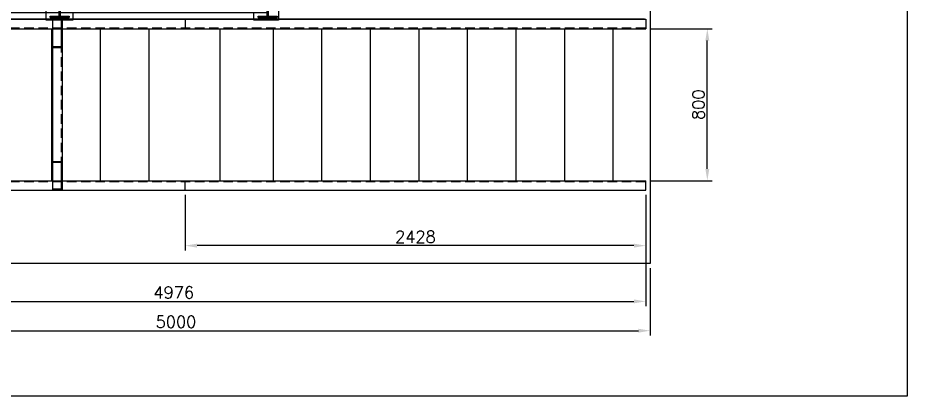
# Model space of a CAD drawing. Extents: x -24065 to -11187, y -102841 to -92978.
# Drawn here: x -15876 to -11187, y -102841 to -100850 of the extents above; entities that cross this region are included whole.
import ezdxf

# ---------------------------------------------------------------- set-up
doc = ezdxf.new("R2010")
doc.units = 0
doc.header["$LTSCALE"] = 200
doc.header["$MEASUREMENT"] = 0
doc.header["$PDMODE"] = 35
doc.header["$PDSIZE"] = 5
doc.linetypes.add('CENTER', pattern=[2, 1.25, -0.25, 0.25, -0.25])
doc.linetypes.add('DASHED2', pattern=[0.375, 0.25, -0.125])
for name, color, linetype in [('DIM', 1, 'Continuous'), ('M3', 3, 'Continuous'), ('M4', 4, 'Continuous'), ('M5', 5, 'Continuous'), ('MC1', 8, 'CENTER'), ('MT2', 1, 'DASHED2')]:
    doc.layers.add(name, color=color, linetype=linetype)
doc.styles.add('ROMANS', font='romans.shx')
doc.dimstyles.new('CEMI-1. 25', dxfattribs={"dimscale": 25, "dimtxt": 2.5, "dimasz": 2.5, "dimexe": 1, "dimexo": 1, "dimtad": 1, "dimdec": 0, "dimtxsty": 'ROMANS', "dimcen": 0, "dimclrd": 1, "dimclre": 1, "dimclrt": 3, "dimadec": 0, "dimazin": 2, "dimtfac": 1, "dimtdec": 0, "dimtmove": 0, "dimatfit": 3, "dimfxl": 1.25, "dimlwd": -1, "dimlwe": -1, "dimarcsym": 1})

# ---------------------------------------------------------------- blocks, each defined once
blk = doc.blocks.new('*D43')
at = {"layer": 'Defpoints', "color": 0, "transparency": 16777216}
for p in [(-17541.9, -102142.3), (-12541.9, -102142.3), (-12541.9, -102496.8)]:
    blk.add_point(p, dxfattribs=at)
at = {"layer": 'DIM', "color": 1, "transparency": 16777216}
for p, q in [((-17541.9, -102167.3), (-17541.9, -102521.8)), ((-12541.9, -102167.3), (-12541.9, -102521.8)), ((-17479.4, -102496.8), (-12604.4, -102496.8))]:
    blk.add_line(p, q, dxfattribs=at)
for points in [[(-17479.4, -102486.4), (-17479.4, -102507.2), (-17541.9, -102496.8)], [(-12604.4, -102486.4), (-12604.4, -102507.2), (-12541.9, -102496.8)]]:
    blk.add_solid(points, dxfattribs=at)
at = {"layer": 'DIM', "color": 3, "transparency": 16777216, "insert": (-15041.9, -102449.9), "char_height": 62.5, "attachment_point": 5, "style": 'ROMANS'}
blk.add_mtext('5000', dxfattribs=at)
blk = doc.blocks.new('u6')
at = {"layer": 'M4'}
for p, q in [((-1668.5, -18441.7), (-1668.5, -18591.7)), ((-1668.5, -18441.7), (-1618.5, -18441.7)), ((-1663.5, -18446.7), (-1663.5, -18586.7)), ((-1663.5, -18446.7), (-1618.5, -18446.7)), ((-1618.5, -18441.7), (-1618.5, -18446.7)), ((-1668.5, -18591.7), (-1618.5, -18591.7)), ((-1663.5, -18586.7), (-1618.5, -18586.7)), ((-1618.5, -18586.7), (-1618.5, -18591.7))]:
    blk.add_line(p, q, dxfattribs=at)
blk = doc.blocks.new('i100x150')
at = {"layer": 'M3'}
for p, q in [((11792.8, -21520.1), (11892.8, -21520.1)), ((11792.8, -21520.1), (11792.8, -21526.1)), ((11892.8, -21520.1), (11892.8, -21526.1)), ((11792.8, -21526.1), (11838.8, -21526.1)), ((11838.8, -21526.1), (11838.8, -21664.1)), ((11846.8, -21526.1), (11892.8, -21526.1)), ((11846.8, -21526.1), (11846.8, -21664.1)), ((11792.8, -21664.1), (11838.8, -21664.1)), ((11792.8, -21670.1), (11792.8, -21664.1)), ((11792.8, -21670.1), (11892.8, -21670.1)), ((11846.8, -21664.1), (11892.8, -21664.1)), ((11892.8, -21664.1), (11892.8, -21670.1))]:
    blk.add_line(p, q, dxfattribs=at)
blk = doc.blocks.new('baseg')
at = {"layer": 'M4'}
for p, q in [((-45881.2, -27151.3), (-43769.2, -27151.3)), ((-45935.2, -28386.3), (-45935.2, -27276.3)), ((-45881.2, -27251.3), (-43769.2, -27251.3)), ((-45835.2, -27276.3), (-45835.2, -28386.3)), ((-44910.2, -28386.3), (-44910.2, -27276.3)), ((-44810.2, -27276.3), (-44810.2, -28386.3)), ((-43815.2, -28386.3), (-43815.2, -27276.3)), ((-43715.2, -27276.3), (-43715.2, -28386.3)), ((-45881.2, -28411.3), (-43769.2, -28411.3)), ((-45881.2, -28511.3), (-43769.2, -28511.3))]:
    blk.add_line(p, q, dxfattribs=at)
for points in [[(-45935.2, -27301.3), (-45955.2, -27301.3), (-45955.2, -27111.3), (-45815.2, -27111.3), (-45815.2, -27151.3)], [(-44910.2, -27301.3), (-44930.2, -27301.3), (-44930.2, -27111.3), (-44790.2, -27111.3), (-44790.2, -27151.3)], [(-43835.2, -27151.3), (-43835.2, -27111.3), (-43695.2, -27111.3), (-43695.2, -27301.3), (-43715.2, -27301.3)], [(-45815.2, -27251.3), (-45815.2, -27301.3), (-45835.2, -27301.3)], [(-44790.2, -27251.3), (-44790.2, -27301.3), (-44810.2, -27301.3)], [(-43815.2, -27301.3), (-43835.2, -27301.3), (-43835.2, -27251.3)], [(-45815.2, -28511.3), (-45815.2, -28551.3), (-45955.2, -28551.3), (-45955.2, -28361.3), (-45935.2, -28361.3)], [(-45835.2, -28361.3), (-45815.2, -28361.3), (-45815.2, -28411.3)], [(-44790.2, -28511.3), (-44790.2, -28551.3), (-44930.2, -28551.3), (-44930.2, -28361.3), (-44910.2, -28361.3)], [(-44810.2, -28361.3), (-44790.2, -28361.3), (-44790.2, -28411.3)], [(-43715.2, -28361.3), (-43705.2, -28361.3), (-43705.2, -28551.3), (-43835.2, -28551.3), (-43835.2, -28511.3)], [(-43835.2, -28411.3), (-43835.2, -28361.3), (-43815.2, -28361.3)]]:
    blk.add_lwpolyline(points, dxfattribs=at)
at = {"layer": 'MC1'}
for p, q in [((-45885.2, -27087.9), (-45885.2, -28574.6)), ((-44860.2, -27087.9), (-44860.2, -28574.6)), ((-43765.2, -27087.9), (-43765.2, -28574.6)), ((-45998.5, -27201.3), (-43651.8, -27201.3)), ((-45998.5, -28461.3), (-43651.8, -28461.3))]:
    blk.add_line(p, q, dxfattribs=at)
at = {"layer": 'MT2'}
for p, q in [((-45881.2, -27197.3), (-43769.2, -27197.3)), ((-45881.2, -27205.3), (-43769.2, -27205.3)), ((-45889.2, -27276.3), (-45889.2, -28386.3)), ((-45881.2, -27276.3), (-45881.2, -28386.3)), ((-44864.2, -27276.3), (-44864.2, -28386.3)), ((-44856.2, -27276.3), (-44856.2, -28386.3)), ((-43769.2, -27276.3), (-43769.2, -28386.3)), ((-43761.2, -27276.3), (-43761.2, -28386.3)), ((-45881.2, -28457.3), (-43769.2, -28457.3)), ((-45881.2, -28465.3), (-43769.2, -28465.3))]:
    blk.add_line(p, q, dxfattribs=at)
at = {"layer": 'M4'}
for p in [(-57727.9, -5606.2), (-56702.9, -5606.2), (-55606.7, -5606.2), (-57727.9, -6866.2), (-56702.9, -6866.2), (-55606.7, -6866.2)]:
    blk.add_blockref('i100x150', p, dxfattribs=at)
blk = doc.blocks.new('jk')
at = {"layer": 'DIM'}
for p, q in [((-47771.7, -26358.9), (-47771.7, -27158.9)), ((-47771.7, -26358.9), (-47771.7, -27158.9)), ((-47515.7, -26358.9), (-47515.7, -27158.9)), ((-47259.7, -26358.9), (-47259.7, -27158.9)), ((-46884.9, -26358.9), (-46884.9, -27158.9)), ((-46604.9, -26358.9), (-46604.9, -27158.9)), ((-46348.9, -26358.9), (-46348.9, -27158.9)), ((-46092.9, -26358.9), (-46092.9, -27158.9)), ((-45836.9, -26358.9), (-45836.9, -27158.9)), ((-45580.9, -26358.9), (-45580.9, -27158.9)), ((-45324.9, -26358.9), (-45324.9, -27158.9)), ((-45068.9, -26358.9), (-45068.9, -27158.9)), ((-44812.9, -26358.9), (-44812.9, -27158.9))]:
    blk.add_line(p, q, dxfattribs=at)
at = {"layer": 'M4'}
for p, q in [((-47073.9, -26308.9), (-49566.4, -26308.9)), ((-49566.4, -26308.9), (-47067.9, -26308.9)), ((-49497, -26308.9), (-47867, -26308.9)), ((-44646.1, -26308.9), (-47766.4, -26308.9)), ((-47766.4, -26308.9), (-44640.1, -26308.9)), ((-47766.4, -26308.9), (-47766.4, -27208.9)), ((-47067.9, -26308.9), (-47067.9, -26358.9)), ((-47050.1, -26308.9), (-45420.1, -26308.9)), ((-44640.1, -26308.9), (-44640.1, -26358.9)), ((-49566.4, -26358.9), (-47067.9, -26358.9)), ((-47766.4, -26358.9), (-44640.1, -26358.9)), ((-47716.4, -26358.9), (-47716.4, -27158.9)), ((-49566.4, -27158.9), (-47067.9, -27158.9)), ((-47766.4, -27158.9), (-44640.1, -27158.9)), ((-47067.9, -27208.9), (-47067.9, -27158.9)), ((-44640.1, -27208.9), (-44640.1, -27158.9)), ((-49566.4, -27208.9), (-47067.9, -27208.9)), ((-49497, -27208.9), (-47867, -27208.9)), ((-47766.4, -27208.9), (-44640.1, -27208.9)), ((-47031.1, -27208.9), (-45420.1, -27208.9))]:
    blk.add_line(p, q, dxfattribs=at)
at = {"layer": 'MT2'}
for p, q in [((-49566.4, -26353.9), (-47067.9, -26353.9)), ((-47766.4, -26353.9), (-44640.1, -26353.9)), ((-47721.4, -26358.9), (-47721.4, -27158.9)), ((-49566.4, -27163.9), (-47067.9, -27163.9)), ((-47766.4, -27163.9), (-44640.1, -27163.9))]:
    blk.add_line(p, q, dxfattribs=at)
at = {"layer": 'DIM'}
blk.add_blockref('baseg', (-2869.9, 2237.3), dxfattribs=at)
at = {"layer": 'M4', "xscale": -1}
for p in [(-49385, -7867.2), (-49385, -8617.2)]:
    blk.add_blockref('u6', p, dxfattribs=at)
blk = doc.blocks.new('*D46')
at = {"layer": 'Defpoints', "color": 0, "transparency": 16777216}
for p in [(-12565.6, -100907.3), (-12240.9, -100907.3), (-12565.6, -101707.3)]:
    blk.add_point(p, dxfattribs=at)
at = {"layer": 'DIM', "color": 1, "transparency": 16777216}
for p, q in [((-12540.6, -100907.3), (-12215.9, -100907.3)), ((-12240.9, -101644.8), (-12240.9, -100969.8)), ((-12540.6, -101707.3), (-12215.9, -101707.3))]:
    blk.add_line(p, q, dxfattribs=at)
for points in [[(-12251.4, -100969.8), (-12230.5, -100969.8), (-12240.9, -100907.3)], [(-12251.4, -101644.8), (-12230.5, -101644.8), (-12240.9, -101707.3)]]:
    blk.add_solid(points, dxfattribs=at)
at = {"layer": 'DIM', "color": 3, "transparency": 16777216, "insert": (-12287.8, -101307.3), "char_height": 62.5, "attachment_point": 5, "rotation": 90, "style": 'ROMANS'}
blk.add_mtext('800', dxfattribs=at)
blk = doc.blocks.new('*D48')
at = {"layer": 'Defpoints', "color": 0, "transparency": 16777216}
for p in [(-14993.4, -101757.3), (-12565.6, -101757.3), (-14993.4, -102049.1)]:
    blk.add_point(p, dxfattribs=at)
at = {"layer": 'DIM', "color": 1, "transparency": 16777216}
for p, q in [((-14993.4, -101782.3), (-14993.4, -102074.1)), ((-12565.6, -101782.3), (-12565.6, -102074.1)), ((-12628.1, -102049.1), (-14930.9, -102049.1))]:
    blk.add_line(p, q, dxfattribs=at)
for points in [[(-14930.9, -102038.7), (-14930.9, -102059.5), (-14993.4, -102049.1)], [(-12628.1, -102038.7), (-12628.1, -102059.5), (-12565.6, -102049.1)]]:
    blk.add_solid(points, dxfattribs=at)
at = {"layer": 'DIM', "color": 3, "transparency": 16777216, "insert": (-13779.5, -102002.2), "char_height": 62.5, "attachment_point": 5, "style": 'ROMANS'}
blk.add_mtext('2428', dxfattribs=at)
blk = doc.blocks.new('*D49')
at = {"layer": 'Defpoints', "color": 0, "transparency": 16777216}
for p in [(-17541.9, -101757.3), (-12565.6, -101757.3), (-12565.6, -102342.5)]:
    blk.add_point(p, dxfattribs=at)
at = {"layer": 'DIM', "color": 1, "transparency": 16777216}
for p, q in [((-17541.9, -101782.3), (-17541.9, -102367.5)), ((-12565.6, -101782.3), (-12565.6, -102367.5)), ((-17479.4, -102342.5), (-12628.1, -102342.5))]:
    blk.add_line(p, q, dxfattribs=at)
for points in [[(-17479.4, -102332.1), (-17479.4, -102352.9), (-17541.9, -102342.5)], [(-12628.1, -102332.1), (-12628.1, -102352.9), (-12565.6, -102342.5)]]:
    blk.add_solid(points, dxfattribs=at)
at = {"layer": 'DIM', "color": 3, "transparency": 16777216, "insert": (-15053.7, -102295.6), "char_height": 62.5, "attachment_point": 5, "style": 'ROMANS'}
blk.add_mtext('4976', dxfattribs=at)

msp = doc.modelspace()

# ---------------------------------------------------------------- linework, layer by layer
at = {"layer": 'DIM'}
msp.add_lwpolyline([(-24064.9, -92978.4), (-11187.2, -92978.4), (-11187.2, -102841.5), (-24064.9, -102841.5)], close=True, dxfattribs=at)
at = {"layer": 'M5'}
msp.add_lwpolyline([(-17541.9, -102142.3), (-17541.9, -98142.3), (-12541.9, -98142.3), (-12541.9, -102142.3)], close=True, dxfattribs=at)

# ---------------------------------------------------------------- block references
at = {"layer": 'DIM'}
msp.add_blockref('jk', (32074.5, -74548.4), dxfattribs=at)

# ---------------------------------------------------------------- dimensions: what is measured, and where the dimension line sits
dim = msp.add_linear_dim(base=(-12240.9, -100907.3), p1=(-12565.6, -101707.3), p2=(-12565.6, -100907.3), angle=90, dimstyle='CEMI-1. 25', dxfattribs=at)
dim.commit()
dim.dimension.update_dxf_attribs({"geometry": '*D46', "text_midpoint": (-12287.8, -101307.3)})
for base, p1, p2, picture, middle in [((-12565.6, -102342.5), (-17541.9, -101757.3), (-12565.6, -101757.3), '*D49', (-15053.7, -102295.6)), ((-14993.4, -102049.1), (-12565.6, -101757.3), (-14993.4, -101757.3), '*D48', (-13779.5, -102002.2)), ((-12541.9, -102496.8), (-17541.9, -102142.3), (-12541.9, -102142.3), '*D43', (-15041.9, -102449.9))]:
    dim = msp.add_linear_dim(base=base, p1=p1, p2=p2, dimstyle='CEMI-1. 25', dxfattribs=at)
    dim.commit()
    dim.dimension.update_dxf_attribs({"geometry": picture, "text_midpoint": middle})

doc.saveas('drawing.dxf')
